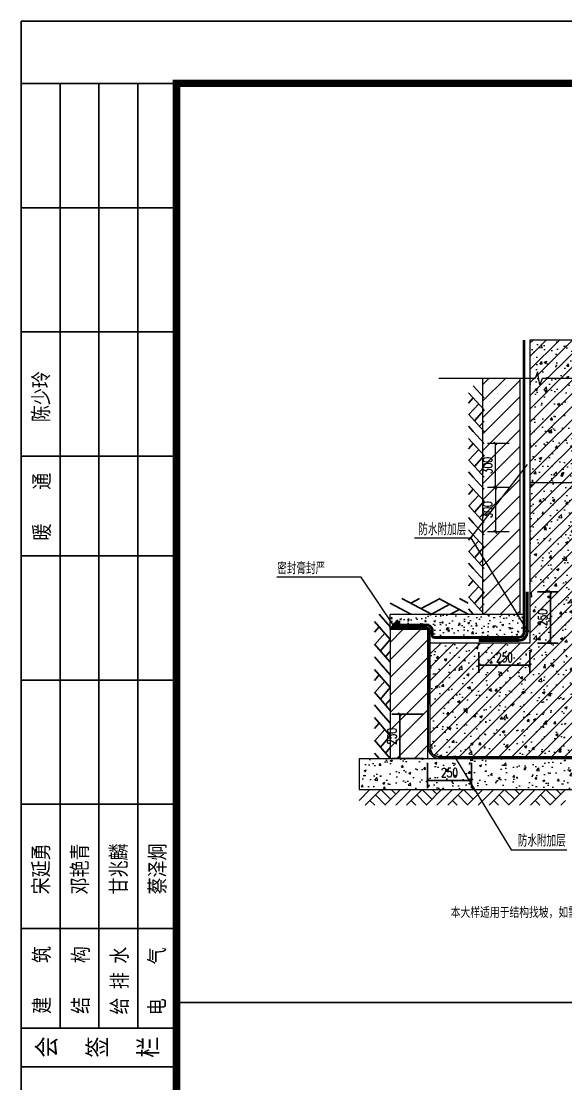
# Model space of a CAD drawing. Header units: millimetres. Extents: x 434053 to 1059003, y -2417481 to 936527.
# Drawn here: x 528801 to 530554, y -2317644 to -2314225 of the extents above; entities that cross this region are included whole.
import ezdxf
from ezdxf.enums import TextEntityAlignment as Align

# ---------------------------------------------------------------- set-up
doc = ezdxf.new("R2010")
doc.units = ezdxf.units.MM
doc.header["$LTSCALE"] = 1000
doc.header["$MEASUREMENT"] = 0
doc.linetypes.add('DASH', pattern=[0.35, 0.25, -0.1])
doc.layers.get('Defpoints').update_dxf_attribs({"color": 6})
for name, color, linetype in [('4张说明 FS-SM-_t8$0$C09密封膏', 146, 'Continuous'), ('A-ANNO-TTLB', 7, 'Continuous'), ('C02砖砌体', 31, 'Continuous'), ('C05钢筋混凝土', 8, 'Continuous'), ('C16素土夯实', 8, 'Continuous'), ('column-1', 5, 'Continuous'), ('DIM', 3, 'Continuous'), ('DIM_LEAD', 3, 'Continuous'), ('DIM_SYMB', 3, 'Continuous'), ('Hatch1', 8, 'Continuous'), ('PUB_DIM', 83, 'Continuous'), ('PUB_TEXT', 7, 'Continuous'), ('PUB_TITLE', 4, 'Continuous'), ('STAIR', 2, 'Continuous'), ('WALL', 5, 'Continuous')]:
    doc.layers.add(name, color=color, linetype=linetype)
doc.styles.add('_TCH_DIM_T3', font='SIMPLEX', dxfattribs={"width": 0.705882, "bigfont": 'GBCBIG'})
doc.styles.get("Standard").update_dxf_attribs({"font": 'gbenor.shx', "bigfont": 'gbcbig.shx'})
doc.styles.add('TITXH', font='')
doc.styles.add('TITXV', font='', dxfattribs={"width": 0.8})
doc.styles.get('TITXH').set_extended_font_data('@SimSun')
doc.styles.get('TITXV').set_extended_font_data('SimSun')
doc.dimstyles.new('_TCH_ARCH&&10', dxfattribs={"dimtxt": 29.75, "dimasz": 10, "dimexe": 25, "dimexo": 30, "dimgap": 10, "dimtad": 1, "dimdec": 0, "dimzin": 0, "dimdsep": 46, "dimtxsty": '_TCH_DIM_T3', "dimblk": 'ARCHTICK', "dimcen": 0.09, "dimclrt": 7, "dimazin": 2, "dimtfac": 1, "dimtdec": 0, "dimtix": 1, "dimtmove": 2, "dimatfit": 3, "dimfxl": 1, "dimtolj": 1, "dimtzin": 0, "dimarcsym": 0})

# ---------------------------------------------------------------- blocks, each defined once
blk = doc.blocks.new('asdfgafg$titleblk$00000094')
for p, q in [((0, 25), (-158.25, 25)), ((-158.25, 0), (-158.25, 25)), ((-152, 0), (-152, 25)), ((-136, 0), (-136, 25)), ((-116, 0), (-116, 25)), ((-96, 0), (-96, 25)), ((-76, 0), (-76, 25)), ((-60, 0), (-60, 25)), ((-40, 0), (-40, 25)), ((-20, 0), (-20, 25)), ((0, 18.75), (-152, 18.75)), ((0, 12.5), (-152, 12.5)), ((0, 6.25), (-152, 6.25))]:
    blk.add_line(p, q)
blk.add_lwpolyline([(0, 25), (0, 0)])
at = {"style": 'TITXH', "width": 1.2}
blk.add_text('会  签  栏', height=2.5, rotation=270, dxfattribs=at).set_placement((-156.36, 23.03))
at = {"style": 'TITXV', "width": 0.8}
for s, p in [('建    筑', (-149.72, 20.45)), ('暖    通', (-73.55, 20.45)), ('结    构', (-149.72, 14.2)), ('给 排 水', (-149.83, 7.95)), ('电    气', (-149.94, 1.92))]:
    blk.add_text(s, height=2.5, dxfattribs=at).set_placement(p)
for tag, p in [('建筑', (-126.4, 21.84)), ('暖通', (-50.4, 21.84)), ('结构', (-126.4, 15.59)), ('给排水', (-126.4, 9.34)), ('电气', (-126.4, 3.09))]:
    blk.add_attdef(tag, text='', height=2.5, dxfattribs=at).set_placement(p, align=Align.MIDDLE_CENTER)
blk = doc.blocks.new('asdfdfsdh')
at = {"layer": 'A-ANNO-TTLB'}
blk.add_lwpolyline([(0, 42050), (29700, 42050), (29700, 0), (0, 0)], close=True, dxfattribs=at)
at = {"layer": 'A-ANNO-TTLB', "const_width": 60}
blk.add_lwpolyline([(500, 40800), (500, 500), (29200, 500), (29200, 40800)], close=True, dxfattribs=at)
at = {"layer": 'A-ANNO-TTLB', "xscale": 49.99999999999999, "yscale": 49.99999999999999, "zscale": 49.99999999999999}
blk.add_blockref('asdfgafg$titleblk$00000094', (29200, 40800), dxfattribs=at).add_auto_attribs({'暖通': '陈少玲', '电气': '蔡泽炯', '给排水': '甘兆麟', '结构': '邓艳青', '建筑': '宋延勇'})
blk = doc.blocks.new('asgdsfgf')
blk.add_line((0, 5652.5), (11115, 5652.5))
blk = doc.blocks.new('$LinePat$00000009')
for p, q in [((0, -210), (210, 0)), ((120, -300), (420, 0)), ((420, 0), (608, -188)), ((495, -300), (795, 0)), ((615, 0), (705, -90)), ((315, -105), (502, -293)), ((210, -210), (300, -300)), ((705, -300), (795, -210))]:
    blk.add_line(p, q)
blk = doc.blocks.new('_ArchTick')
at = {"color": 0, "linetype": 'ByBlock', "const_width": 0.4}
blk.add_lwpolyline([(-0.5, -0.5), (0.5, 0.5)], dxfattribs=at)
blk = doc.blocks.new('*D240')
at = {"layer": 'Defpoints', "color": 0, "transparency": 16777216}
for p in [(530274.2, -2316225.2), (530438.5, -2316225.2), (530438.5, -2316297.1)]:
    blk.add_point(p, dxfattribs=at)
at = {"layer": 'DIM_LEAD', "color": 0, "lineweight": -2, "transparency": 16777216}
for p, q in [((530274.2, -2316255.2), (530274.2, -2316322.1)), ((530438.5, -2316255.2), (530438.5, -2316322.1)), ((530274.2, -2316297.1), (530438.5, -2316297.1))]:
    blk.add_line(p, q, dxfattribs=at)
at = {"layer": 'DIM_LEAD', "color": 0, "lineweight": -2, "transparency": 16777216, "xscale": 10, "yscale": 10, "zscale": 10, "rotation": 180}
blk.add_blockref('_ArchTick', (530274.2, -2316297.1), dxfattribs=at)
at = {"layer": 'DIM_LEAD', "color": 0, "lineweight": -2, "transparency": 16777216, "xscale": 10, "yscale": 10, "zscale": 10}
blk.add_blockref('_ArchTick', (530438.5, -2316297.1), dxfattribs=at)
at = {"layer": 'DIM_LEAD', "color": 7, "lineweight": 9, "transparency": 16777216, "insert": (530356.3, -2316272.2), "char_height": 29.75, "attachment_point": 5, "style": '_TCH_DIM_T3'}
blk.add_mtext('\\A1;250', dxfattribs=at)
blk = doc.blocks.new('*D241')
at = {"layer": 'Defpoints', "color": 0, "transparency": 16777216}
for p in [(530019.4, -2316455), (530126.2, -2316455), (530126.2, -2316597.2)]:
    blk.add_point(p, dxfattribs=at)
at = {"layer": 'DIM_LEAD', "color": 0, "lineweight": -2, "transparency": 16777216}
for p, q in [((530096.2, -2316455), (529994.4, -2316455)), ((530019.4, -2316597.2), (530019.4, -2316455)), ((530096.2, -2316597.2), (529994.4, -2316597.2))]:
    blk.add_line(p, q, dxfattribs=at)
at = {"layer": 'DIM_LEAD', "color": 0, "lineweight": -2, "transparency": 16777216, "xscale": 10, "yscale": 10, "zscale": 10}
for p, rotation in [((530019.4, -2316455), 90), ((530019.4, -2316597.2), 270)]:
    blk.add_blockref('_ArchTick', p, dxfattribs=dict(at, rotation=rotation))
at = {"layer": 'DIM_LEAD', "color": 7, "lineweight": 9, "transparency": 16777216, "insert": (529994.5, -2316526.1), "char_height": 29.75, "attachment_point": 5, "rotation": 90, "style": '_TCH_DIM_T3'}
blk.add_mtext('\\A1;250', dxfattribs=at)
blk = doc.blocks.new('*D242')
at = {"layer": 'Defpoints', "color": 0, "transparency": 16777216}
for p in [(530432.5, -2316061.5), (530504.4, -2316061.5), (530432.5, -2316225.7)]:
    blk.add_point(p, dxfattribs=at)
at = {"layer": 'DIM_LEAD', "color": 0, "lineweight": -2, "transparency": 16777216}
for p, q in [((530462.5, -2316061.5), (530529.4, -2316061.5)), ((530504.4, -2316225.7), (530504.4, -2316061.5)), ((530462.5, -2316225.7), (530529.4, -2316225.7))]:
    blk.add_line(p, q, dxfattribs=at)
at = {"layer": 'DIM_LEAD', "color": 0, "lineweight": -2, "transparency": 16777216, "xscale": 10, "yscale": 10, "zscale": 10}
for p, rotation in [((530504.4, -2316061.5), 90), ((530504.4, -2316225.7), 270)]:
    blk.add_blockref('_ArchTick', p, dxfattribs=dict(at, rotation=rotation))
at = {"layer": 'DIM_LEAD', "color": 7, "lineweight": 9, "transparency": 16777216, "insert": (530479.5, -2316143.6), "char_height": 29.75, "attachment_point": 5, "rotation": 90, "style": '_TCH_DIM_T3'}
blk.add_mtext('\\A1;250', dxfattribs=at)
blk = doc.blocks.new('*D243')
at = {"layer": 'Defpoints', "color": 0, "transparency": 16777216}
for p in [(530108.5, -2316581.7), (530250.7, -2316581.7), (530108.5, -2316667.9)]:
    blk.add_point(p, dxfattribs=at)
at = {"layer": 'DIM_LEAD', "color": 0, "lineweight": -2, "transparency": 16777216}
for p, q in [((530108.5, -2316611.7), (530108.5, -2316692.9)), ((530250.7, -2316611.7), (530250.7, -2316692.9)), ((530250.7, -2316667.9), (530108.5, -2316667.9))]:
    blk.add_line(p, q, dxfattribs=at)
at = {"layer": 'DIM_LEAD', "color": 0, "lineweight": -2, "transparency": 16777216, "xscale": 10, "yscale": 10, "zscale": 10, "rotation": 180}
blk.add_blockref('_ArchTick', (530108.5, -2316667.9), dxfattribs=at)
at = {"layer": 'DIM_LEAD', "color": 0, "lineweight": -2, "transparency": 16777216, "xscale": 10, "yscale": 10, "zscale": 10}
blk.add_blockref('_ArchTick', (530250.7, -2316667.9), dxfattribs=at)
at = {"layer": 'DIM_LEAD', "color": 7, "lineweight": 9, "transparency": 16777216, "insert": (530179.6, -2316643), "char_height": 29.75, "attachment_point": 5, "style": '_TCH_DIM_T3'}
blk.add_mtext('\\A1;250', dxfattribs=at)

msp = doc.modelspace()

# ---------------------------------------------------------------- hatches: boundary and pattern name
at = {"layer": '4张说明 FS-SM-_t8$0$C09密封膏', "lineweight": 9}
h = msp.add_hatch(dxfattribs=at)
h.set_pattern_fill('ANSI37', color=256)
h.set_pattern_definition([(45, (509197.126, -2313030.2813), (-2.24506403, 2.24506403), []), (135, (509197.126, -2313030.2813), (-2.24506403, -2.24506403), [])])
edge = h.paths.add_edge_path()
edge.add_line((529988.5, -2316182.7), (530018.2, -2316182.7))
edge.add_line((530018.2, -2316182.7), (530018.2, -2316155.2))
edge.add_arc((530029.3, -2316197), 43.2, 104.7554, 160.6901)
at = {"layer": 'C02砖砌体', "lineweight": 9}
h = msp.add_hatch(dxfattribs=at)
h.set_pattern_fill('普通砖', color=256, scale=15, style=0)
h.set_pattern_definition([(45, (184268.63, -1911843.045), (-26.516515, 26.516515), [])])
h.paths.add_polyline_path([(530405.7, -2315374.1), (530285.7, -2315374.1), (530285.7, -2316132.5), (530405.7, -2316132.5)])
h = msp.add_hatch(dxfattribs=at)
h.set_pattern_fill('普通砖', color=256, scale=15, style=0)
h.set_pattern_definition([(45, (323370.763, -1868794.752), (-28.2135606, 28.2135606), [])])
h.paths.add_polyline_path([(530108.5, -2316182.7), (529988.5, -2316182.7), (529988.5, -2316363.3), (530108.5, -2316363.3)])
h.paths.add_polyline_path([(530108.5, -2316363.3), (529988.5, -2316363.3), (529988.5, -2316561.8), (530108.5, -2316561.8)])
h.paths.add_polyline_path([(530108.5, -2316561.8), (529988.5, -2316561.8), (529988.5, -2316597.2), (530108.5, -2316597.2)])
at = {"layer": 'C05钢筋混凝土', "lineweight": 9}
h = msp.add_hatch(dxfattribs=at)
h.set_pattern_fill('钢筋混凝土', color=256, scale=12, style=0)
h.set_pattern_definition([(45, (171413.307, -1907640.827), (-21.2132034, 21.2132034), []), (50, (171413.31, -1907640.83), (86.071222, -7.530256), [9, -99]), (355, (171413.31, -1907640.83), (-16.65016, 90.263056), [7.2, -79.2]), (100.4514, (171420.48, -1907641.455), (69.421126, 82.732745), [7.648823, -84.137053]), (46.1842, (171413.31, -1907616.83), (128.068926, -19.862282), [13.5, -148.5]), (96.6356, (171423.98, -1907618.48), (112.159525, 116.894145), [11.473235, -126.20556]), (351.1842, (171413.31, -1907616.83), (112.159433, 116.894232), [10.8, -118.8]), (21, (171425.31, -1907622.83), (71.628846, -48.314267), [9, -99]), (326, (171425.31, -1907622.83), (29.19784, 87.018005), [7.2, -79.2]), (71.4514, (171431.28, -1907626.85), (100.826715, 38.70366), [7.648823, -84.137053]), (37.5, (171413.307, -1907640.827), (1.4591826, 39.9472625), [0, -78.24, 0, -80.4, 0, -79.5]), (7.5, (171413.307, -1907640.827), (31.5683445, 47.3294054), [0, -45.84, 0, -76.44, 0, -30.3]), (327.5, (171386.547, -1907640.827), (64.0586923, -2.7065846), [0, -30, 0, -93.6, 0, -124.2]), (317.5, (171374.547, -1907640.827), (69.9823403, 12.012598), [0, -39, 0, -62.16, 0, -88.2])])
edge = h.paths.add_edge_path()
edge.add_line((530116, -2316225.8), (530116, -2316424))
edge.add_line((530116, -2316424), (530116, -2316454.8))
edge.add_line((530116, -2316454.8), (530116, -2316564))
edge.add_line((530116, -2316564), (530124.3, -2316583.2))
edge.add_line((530124.3, -2316583.2), (530142.5, -2316590.5))
edge.add_line((530142.5, -2316590.5), (530184.9, -2316590.5))
edge.add_line((530184.9, -2316590.5), (530259.1, -2316590.5))
edge.add_line((530259.1, -2316590.5), (531530.5, -2316590.5))
edge.add_line((531530.5, -2316590.5), (531530.4, -2316217.4))
edge.add_line((531530.4, -2316217.4), (530738.5, -2316225.7))
edge.add_line((530738.5, -2316225.7), (530738.5, -2315250.9))
edge.add_line((530738.5, -2315250.9), (530438.5, -2315250.9))
edge.add_line((530438.5, -2315250.9), (530438.5, -2316225.7))
edge.add_line((530438.5, -2316225.7), (530116, -2316225.7))
at = {"layer": 'DIM', "lineweight": 9}
h = msp.add_hatch(color=256, dxfattribs=at)
edge = h.paths.add_edge_path()
edge.add_arc((530004.4, -2316177.1), 4, 0, 360)
h = msp.add_hatch(color=256, dxfattribs=at)
edge = h.paths.add_edge_path()
edge.add_arc((530004.7, -2316177.1), 4, 0, 360)
h = msp.add_hatch(color=256, dxfattribs=at)
edge = h.paths.add_edge_path()
edge.add_arc((530429.7, -2316186.9), 4, 0, 360)
h = msp.add_hatch(color=256, dxfattribs=at)
edge = h.paths.add_edge_path()
edge.add_arc((530430, -2316186.9), 4, 0, 360)
h = msp.add_hatch(color=256, dxfattribs=at)
edge = h.paths.add_edge_path()
edge.add_arc((530196.5, -2316593), 4, 0, 360)
h = msp.add_hatch(color=256, dxfattribs=at)
edge = h.paths.add_edge_path()
edge.add_arc((530196.8, -2316593), 4, 0, 360)
at = {"layer": 'Hatch1', "lineweight": 9}
h = msp.add_hatch(dxfattribs=at)
h.set_pattern_fill('AR-CONC', color=256, scale=0.3, style=0)
h.set_pattern_definition([(50, (509197.126, -2313030.28), (54.6554, -4.78173), [5.715, -62.865]), (355, (509197.126, -2313030.28), (-10.57303, 57.31705), [4.572, -50.29218]), (100.45144, (509201.68, -2313030.68), (44.08237, 52.53533), [4.857, -53.42707]), (46.1842, (509197.126, -2313015.04), (81.32371, -12.6127), [8.5725, -94.2975]), (96.63556, (509203.9, -2313016.09), (71.22124, 74.22784), [7.2855, -80.14068]), (351.18415, (509197.13, -2313015.04), (71.22124, 74.22784), [6.858, -75.43792]), (21, (509204.746, -2313018.85), (45.48432, -30.67956), [5.715, -62.865]), (326, (509204.746, -2313018.85), (18.54061, 55.25639), [4.572, -50.292]), (71.45144, (509208.536, -2313021.41), (64.02493, 24.57683), [4.857, -53.42698]), (37.5, (509197.126, -2313030.281), (0.926581, 25.366512), [0, -49.6824, 0, -51.054, 0, -50.4825]), (7.5, (509197.126, -2313030.28), (20.0459, 30.054172), [0, -29.1084, 0, -48.5394, 0, -19.2405]), (327.5, (509180.133, -2313030.281), (40.677179, -1.718623), [0, -19.05, 0, -59.436, 0, -78.867]), (317.5, (509172.513, -2313030.28), (44.438754, 7.62795), [0, -24.765, 0, -39.4716, 0, -56.007])])
h.paths.add_polyline_path([(530396.9, -2316132.5), (529988.5, -2316132.5), (529988.5, -2316172.7), (529995.5, -2316174.8, -0.10866), (530012.3, -2316165.2), (530106, -2316165.2, -0.414214), (530126, -2316185.2), (530126, -2316199.7, 0.414214), (530131, -2316204.7), (530402.5, -2316204.7, 0.414214), (530417.5, -2316189.7), (530417.5, -2316166.4)])
h.paths.add_polyline_path([(530417.5, -2316132.5), (530396.9, -2316132.5), (530417.5, -2316166.4)], flags=17)
h = msp.add_hatch(dxfattribs=at)
h.set_pattern_fill('混凝土', color=256, scale=10, style=0)
h.set_pattern_definition([(50, (316036.763, -1868894.9), (71.726018, -6.2752135), [7.5, -82.5]), (355, (316036.76, -1868894.9), (-13.875133, 75.219213), [6, -66]), (100.4514, (316042.74, -1868895.425), (57.850938, 68.943954), [6.374019, -70.114211]), (46.1842, (316036.76, -1868874.9), (106.724105, -16.551901), [11.25, -123.75]), (96.6356, (316045.66, -1868876.28), (93.46627, 97.411787), [9.56103, -105.1713]), (351.1842, (316036.76, -1868874.9), (93.466195, 97.41186), [9, -99]), (21, (316046.763, -1868879.9), (59.690705, -40.261889), [7.5, -82.5]), (326, (316046.76, -1868879.9), (24.331533, 72.515005), [6, -66]), (71.4514, (316051.74, -1868883.26), (84.022263, 32.25305), [6.374019, -70.114211]), (37.5, (316036.763, -1868894.902), (1.2159855, 33.2893854), [0, -65.2, 0, -67, 0, -66.25]), (7.5, (316036.763, -1868894.902), (26.3069537, 39.4411712), [0, -38.2, 0, -63.7, 0, -25.25]), (327.5, (316014.463, -1868894.902), (53.3822436, -2.2554872), [0, -25, 0, -78, 0, -103.5]), (317.5, (316004.463, -1868894.902), (58.318617, 10.0104982), [0, -32.5, 0, -51.8, 0, -73.5])])
h.paths.add_polyline_path([(530438.5, -2316597.2), (529888.5, -2316597.2), (529888.5, -2316697.2), (530438.5, -2316697.2)])
h.paths.add_polyline_path([(531349.1, -2316597.2), (530438.5, -2316597.2), (530438.5, -2316697.2), (531349.1, -2316697.2), (531349.1, -2316656.1, -1), (531349.1, -2316652.9)])
edge = h.paths.add_edge_path()
edge.add_line((531533, -2316697.2), (531533, -2316597.2))
edge.add_line((531533, -2316597.2), (531349.1, -2316597.2))
edge.add_line((531349.1, -2316597.2), (531349.1, -2316652.9))
edge.add_arc((531349.1, -2316654.5), 1.6, -90, 90, ccw=False)
edge.add_line((531349.1, -2316656.1), (531349.1, -2316697.2))
edge.add_line((531349.1, -2316697.2), (531533, -2316697.2))

# ---------------------------------------------------------------- linework, layer by layer
msp.add_lwpolyline([(529300.9, -2314424.8), (544120.9, -2314424.8), (544120.9, -2323034.8), (529300.9, -2323034.8)], close=True)
at = {"lineweight": 9}
msp.add_lwpolyline([(530108.5, -2316182.7), (529988.5, -2316182.7)], dxfattribs=at)
at = {"layer": '4张说明 FS-SM-_t8$0$C09密封膏', "lineweight": 9}
msp.add_lwpolyline([(530018.2, -2316155.2, 0.249026), (529988.5, -2316182.7, 1.904004)], format="xyb", dxfattribs=at)
msp.add_lwpolyline([(530018.2, -2316155.2), (530018.2, -2316182.7)], dxfattribs=at)
at = {"layer": 'column-1', "lineweight": 9}
msp.add_line((530738.5, -2315710.7), (530438.5, -2315710.7), dxfattribs=at)
at = {"layer": 'DIM', "lineweight": 9}
for centre in [(530004.4, -2316177.1), (530004.7, -2316177.1), (530429.7, -2316186.9), (530430, -2316186.9), (530196.5, -2316593), (530196.8, -2316593)]:
    msp.add_circle(centre, 4, dxfattribs=at)
at = {"layer": 'DIM_LEAD', "lineweight": 9, "transparency": 16777216}
for p, q in [((530372, -2315583.5), (530302.2, -2315583.5)), ((530327.2, -2315725.7), (530327.2, -2315583.5)), ((530372, -2315725.7), (530302.2, -2315725.7)), ((530372, -2315725.7), (530302.2, -2315725.7)), ((530327.2, -2315725.7), (530327.2, -2315868)), ((530372, -2315868), (530302.2, -2315868))]:
    msp.add_line(p, q, dxfattribs=at)
at = {"layer": 'DIM_SYMB', "linetype": 'ByBlock', "lineweight": 9}
for p, q in [((530429.5, -2315651.4), (530246.8, -2315887.5)), ((529894.8, -2316013.9), (529624.2, -2316013.9))]:
    msp.add_line(p, q, dxfattribs=at)
for points in [[(530067.2, -2315887.5), (530246.8, -2315887.5)], [(530248.1, -2315887.5), (530430.6, -2316188)], [(530195.3, -2316590.5), (530377.8, -2316891)], [(530377.8, -2316891), (530557.3, -2316891)]]:
    msp.add_lwpolyline(points, dxfattribs=at)
at = {"layer": 'DIM_SYMB', "lineweight": 9}
msp.add_lwpolyline([(530004.7, -2316177.1), (529894.8, -2316013.9)], dxfattribs=at)
at = {"layer": 'PUB_DIM', "lineweight": 9}
msp.add_lwpolyline([(530788.5, -2315374.1), (530478.2, -2315374.1), (530470.6, -2315395.1), (530463.2, -2315353.1), (530455.7, -2315374.1), (530145.5, -2315374.1)], dxfattribs=at)
at = {"layer": 'PUB_TITLE'}
msp.add_lwpolyline([(528800.9, -2326104.8), (545620.9, -2326104.8), (545620.9, -2314224.8), (528800.9, -2314224.8)], close=True, dxfattribs=at)
at = {"layer": 'STAIR', "linetype": 'DASH', "lineweight": 9, "ltscale": 0.2, "const_width": 5}
for points in [[(530012.3, -2316167.7), (530106, -2316167.7, -0.414214), (530123.5, -2316185.2), (530123.5, -2316199.7, 0.414214), (530131, -2316207.2), (530402.5, -2316207.2, 0.414214), (530420, -2316189.7), (530420, -2315250.9)], [(530274.2, -2316217.2), (530402.5, -2316217.2, 0.414214), (530430, -2316189.7), (530430, -2316061.5)], [(530012.3, -2316177.7), (530106, -2316177.7, -0.414214), (530113.5, -2316185.2), (530113.5, -2316424.4)]]:
    msp.add_lwpolyline(points, format="xyb", dxfattribs=at)
at = {"layer": 'STAIR', "linetype": 'ByBlock', "lineweight": 9, "ltscale": 0.2}
for points in [[(530012.3, -2316170.2), (530106, -2316170.2, -0.414214), (530121, -2316185.2), (530121, -2316199.7, 0.414214), (530131, -2316209.7), (530402.5, -2316209.7, 0.414214), (530422.5, -2316189.7), (530422.5, -2315250.9)], [(530012.3, -2316165.2), (530106, -2316165.2, -0.414214), (530126, -2316185.2), (530126, -2316199.7, 0.414214), (530131, -2316204.7), (530402.5, -2316204.7, 0.414214), (530417.5, -2316189.7), (530417.5, -2315250.9)], [(530012.3, -2316175.2), (530106, -2316175.2, -0.414214), (530116, -2316185.2), (530116, -2316424), (530116, -2316454.9), (530116, -2316564, 0.414214), (530142.5, -2316590.5), (530184.9, -2316590.5), (530259.1, -2316590.5), (531533, -2316590.5)], [(530012.3, -2316180.2), (530106, -2316180.2, -0.414214), (530111, -2316185.2), (530111, -2316424.8), (530111, -2316424.8), (530111, -2316564, 0.401126), (530142.5, -2316595.5), (530142.5, -2316595.5), (530258, -2316595.5), (531533, -2316595.5)]]:
    msp.add_lwpolyline(points, format="xyb", dxfattribs=at)
at = {"layer": 'STAIR', "lineweight": 9, "ltscale": 5}
for points in [[(530274.2, -2316219.7), (530402.5, -2316219.7, 0.414214), (530432.5, -2316189.7), (530432.5, -2316061.5)], [(530274.2, -2316214.7), (530402.5, -2316214.7, 0.414214), (530427.5, -2316189.7), (530427.5, -2316061.5)]]:
    msp.add_lwpolyline(points, format="xyb", dxfattribs=at)
at = {"layer": 'STAIR', "color": 0, "linetype": 'ByBlock', "lineweight": 9, "ltscale": 0.2, "const_width": 1}
msp.add_lwpolyline([(530018.2, -2316167.7), (530106, -2316167.7, -0.414214), (530123.5, -2316185.2), (530123.5, -2316199.7, 0.414214), (530131, -2316207.2), (530168.5, -2316207.2)], format="xyb", dxfattribs=at)
at = {"layer": 'WALL', "lineweight": 9}
for p, q in [((530285.7, -2315374.1), (530285.7, -2316132.7)), ((530405.7, -2315374.1), (530405.7, -2316132.7)), ((530438.5, -2315374.1), (530438.5, -2316225.7)), ((529988.5, -2316132.5), (530417.5, -2316132.5)), ((529988.5, -2316182.7), (529988.5, -2316597.2)), ((530108.5, -2316182.7), (530108.5, -2316597.2)), ((529888.5, -2316597.2), (531530.5, -2316597.2)), ((529888.5, -2316597.2), (529888.5, -2316697.2)), ((529888.5, -2316697.2), (531533, -2316697.2))]:
    msp.add_line(p, q, dxfattribs=at)
for points in [[(530116, -2316225.8), (530116, -2316424), (530116, -2316454.8), (530116, -2316564), (530124.3, -2316583.2), (530142.5, -2316590.5), (530184.9, -2316590.5), (530259.1, -2316590.5), (531530.5, -2316590.5), (531530.4, -2316217.4), (530738.5, -2316225.7), (530738.5, -2315250.9), (530438.5, -2315250.9), (530438.5, -2316225.7), (530116, -2316225.7)], [(529988.5, -2316182.7), (529988.5, -2316132.5)]]:
    msp.add_lwpolyline(points, dxfattribs=at)

# ---------------------------------------------------------------- block references
at = {"xscale": 0.4, "yscale": 0.4, "zscale": 0.4, "rotation": 90}
msp.add_blockref('asdfdfsdh', (545620.9, -2326104.8), dxfattribs=at)
msp.add_blockref('asgdsfgf', (529300.9, -2323034.8))
at = {"layer": 'C16素土夯实', "lineweight": 9, "yscale": 0.1666666666660603, "zscale": 0.1666666666666666}
for p, xscale, rotation in [((530291.1, -2315397.9), 0.1848613128186116, 270), ((530291.1, -2315544.9), 0.1848613128186116, 270), ((530291.1, -2315691.8), 0.1848613128186116, 270), ((530291.1, -2315691.8), 0.1848613128186116, 270), ((530291.1, -2315838.8), 0.1848613128186116, 270), ((530291.1, -2315838.8), 0.1848613128186116, 270), ((530291.1, -2315985.8), 0.1848613128186116, 270), ((529988.5, -2316132.5), -0.3163522012619069, 180), ((529988.5, -2316132.7), 0.1947589098526805, 270), ((529988.5, -2316287.6), 0.1947589098526805, 270), ((529988.5, -2316442.4), 0.1947589098526805, 270)]:
    msp.add_blockref('$LinePat$00000009', p, dxfattribs=dict(at, xscale=xscale, rotation=rotation))
at = {"layer": 'C16素土夯实', "lineweight": 9, "xscale": 0.1670733359205769, "yscale": 0.1666666666660603, "zscale": 0.1666666666666666}
for p in [(529888.5, -2316697.2), (530021.3, -2316697.2), (530154.1, -2316697.2), (530286.9, -2316697.2), (530419.8, -2316697.2)]:
    msp.add_blockref('$LinePat$00000009', p, dxfattribs=at)
at = {"layer": 'DIM_LEAD', "lineweight": 9, "xscale": 10, "yscale": 10, "zscale": 10}
for p, rotation in [((530327.2, -2315583.5), 90), ((530327.2, -2315725.7), 270), ((530327.2, -2315725.7), 90), ((530327.2, -2315868), 270)]:
    msp.add_blockref('_ArchTick', p, dxfattribs=dict(at, rotation=rotation))

# ---------------------------------------------------------------- texts
at = {"layer": 'DIM_LEAD', "color": 7, "lineweight": 9, "transparency": 16777216, "char_height": 29.75, "attachment_point": 5, "rotation": 90, "style": '_TCH_DIM_T3'}
for insert in [(530302.4, -2315654.6), (530302.4, -2315796.9)]:
    msp.add_mtext('\\A1;300', dxfattribs=dict(at, insert=insert))
at = {"layer": 'PUB_TEXT', "lineweight": 9}
msp.add_text('密封膏封严', height=38.58, dxfattribs=at).set_placement((529625.1, -2316004.3))
at = {"layer": 'PUB_TEXT'}
msp.add_text('本大样适用于结构找坡，如需做建筑找坡可调整第6点构造做法为“50厚（最薄处）C30细石混凝土找坡层（坡度按设计要求）”', height=35, dxfattribs=at).set_placement((530183.5, -2317110.5))
at = {"layer": 'PUB_TEXT', "lineweight": 9, "char_height": 38.58, "attachment_point": 1}
for width, insert in [(497.558, (530079, -2315840.2)), (411.64, (530399.3, -2316842.2))]:
    msp.add_mtext_dynamic_manual_height_columns('防水附加层', width=width, gutter_width=12.5, heights=[0], dxfattribs=dict(at, insert=insert))

# ---------------------------------------------------------------- dimensions: what is measured, and where the dimension line sits
at = {"layer": 'DIM_LEAD', "lineweight": 9}
for p1, p2, distance, picture, middle in [((530432.5, -2316225.7), (530432.5, -2316061.5), -71.9, '*D242', (530479.5, -2316143.6)), ((530274.2, -2316225.2), (530438.5, -2316225.2), -71.9, '*D240', (530356.3, -2316272.2)), ((530126.2, -2316597.2), (530126.2, -2316455), 106.8, '*D241', (529994.5, -2316526.1)), ((530250.7, -2316581.7), (530108.5, -2316581.7), 86.1, '*D243', (530179.6, -2316643))]:
    dim = msp.add_aligned_dim(p1=p1, p2=p2, distance=distance, text='250', dimstyle='_TCH_ARCH&&10', dxfattribs=at)
    dim.commit()
    dim.dimension.update_dxf_attribs({"geometry": picture, "text_midpoint": middle})

doc.saveas('drawing.dxf')
